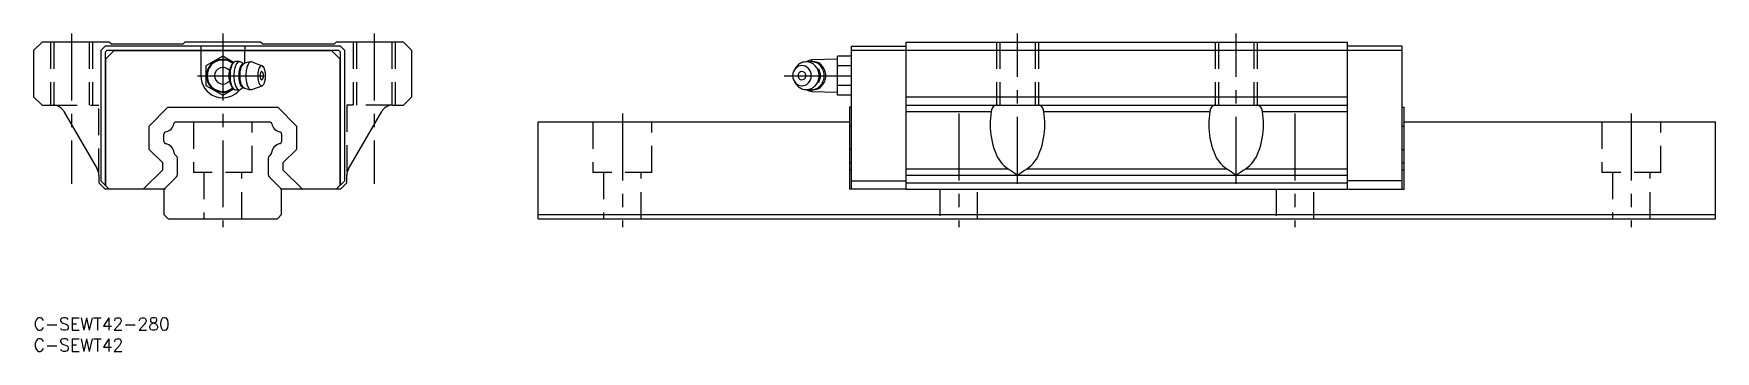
# Model space of a CAD drawing. Extents: x 0 to 400, y -8 to 68.
import ezdxf

# ---------------------------------------------------------------- set-up
doc = ezdxf.new("R2010")
doc.units = 0
doc.header["$LTSCALE"] = 0.5
doc.linetypes.add('CENTER', pattern=[50.8, 31.75, -6.35, 6.35, -6.35])
doc.linetypes.add('DASHED', pattern=[19.05, 12.7, -6.35])
doc.layers.get('0').update_dxf_attribs({"linetype": 'CONTINUOUS'})
doc.layers.add('CENTER', color=1, linetype='CENTER')
doc.styles.get("Standard").update_dxf_attribs({"font": 'txt.shx', "height": 3, "bigfont": 'bigfont.shx'})

# ---------------------------------------------------------------- blocks, each defined once
blk = doc.blocks.new('*U36')
at = {"color": 7, "linetype": 'CONTINUOUS'}
blk.add_text('C-SEWT42-280', height=3, dxfattribs=at).set_placement((0, -3))
blk = doc.blocks.new('*U37')
at = {"color": 7, "linetype": 'CONTINUOUS'}
blk.add_text('C-SEWT42', height=3, dxfattribs=at).set_placement((0, -8))

msp = doc.modelspace()

# ---------------------------------------------------------------- linework, layer by layer
at = {"color": 7, "linetype": 'CONTINUOUS'}
for p, q in [((2, 65.53), (0, 63.53)), ((18, 65.53), (2, 65.53)), ((17, 64.53), (16, 63.53)), ((73, 64.53), (17, 64.53)), ((18.5, 65.03), (18, 65.53)), ((35.5, 65.03), (18.5, 65.03)), ((36, 65.53), (35.5, 65.03)), ((54, 65.53), (36, 65.53)), ((39.75, 64.53), (39.75, 63.53)), ((50.25, 64.53), (50.25, 63.53)), ((54.5, 65.03), (54, 65.53)), ((71.5, 65.03), (54.5, 65.03)), ((72, 65.53), (71.5, 65.03)), ((88, 65.53), (72, 65.53)), ((74, 63.53), (73, 64.53)), ((90, 63.53), (88, 65.53)), ((194.55, 64.53), (207.55, 64.53)), ((194.55, 30.53), (194.55, 64.53)), ((207.55, 65.53), (312.55, 65.53)), ((207.55, 30.53), (207.55, 65.53)), ((312.55, 30.53), (312.55, 65.53)), ((325.55, 64.53), (312.55, 64.53)), ((325.55, 30.53), (325.55, 64.53)), ((0, 63.53), (0, 52.53)), ((16, 63.53), (16, 32.53)), ((17.41, 63.53), (17, 63.11)), ((17, 63.11), (17, 31.53)), ((17.1, 61.43), (19.1, 63.43)), ((17.1, 61.43), (17.1, 31.53)), ((72.59, 63.53), (17.41, 63.53)), ((70.9, 63.43), (19.1, 63.43)), ((39.75, 63.43), (39.75, 57.53)), ((45, 62.15), (41, 59.84)), ((47.55, 60.67), (45, 62.15)), ((47.29, 60.36), (47.52, 60.64)), ((48.93, 60.88), (48.05, 60.88)), ((49.95, 60.33), (49.22, 60.79)), ((49.95, 60.33), (49.85, 60.33)), ((50.25, 60.49), (50.25, 63.43)), ((51.92, 60.8), (54.37, 59.9)), ((70.9, 63.43), (72.9, 61.43)), ((73, 63.11), (72.59, 63.53)), ((72.9, 31.53), (72.9, 61.43)), ((73, 31.53), (73, 63.11)), ((74, 32.53), (74, 63.53)), ((90, 52.53), (90, 63.53)), ((185.34, 60.88), (184.96, 60.88)), ((191.25, 61.43), (185.1, 61.27)), ((185.1, 60.88), (185.1, 61.27)), ((194.55, 62.15), (191.25, 62.15)), ((191.25, 52.91), (191.25, 62.15)), ((325.55, 63.53), (194.55, 63.53)), ((41, 59.84), (41, 55.22)), ((181.34, 59.47), (180.98, 58.94)), ((180.98, 56.11), (181.34, 55.58)), ((194.55, 59.84), (191.25, 59.84)), ((0, 52.53), (2, 50.53)), ((41, 55.22), (45, 52.91)), ((45, 52.91), (47.55, 54.38)), ((47.29, 54.69), (47.52, 54.42)), ((48.05, 54.18), (48.93, 54.18)), ((49.95, 54.73), (49.22, 54.26)), ((49.85, 54.73), (49.95, 54.73)), ((51.92, 54.26), (54.37, 55.15)), ((88, 50.53), (90, 52.53)), ((184.96, 54.18), (185.35, 54.18)), ((185.1, 53.79), (185.1, 54.18)), ((185.1, 53.79), (191.25, 53.63)), ((194.55, 55.22), (191.25, 55.22)), ((194.55, 52.91), (191.25, 52.91)), ((207.55, 52.53), (312.55, 52.53)), ((2, 50.53), (4.61, 50.53)), ((7.21, 49.03), (15.1, 35.36)), ((27.5, 45.57), (31.95, 50.03)), ((31.95, 50.03), (58.05, 50.03)), ((58.05, 50.03), (62.5, 45.57)), ((74.9, 35.36), (82.79, 49.03)), ((85.39, 50.53), (88, 50.53)), ((194.55, 50.03), (194.05, 50.03)), ((194.05, 50.03), (194.05, 30.53)), ((207.55, 50.53), (312.55, 50.53)), ((207.55, 49.03), (227.8, 49.03)), ((229.25, 50.53), (229.19, 50.53)), ((238.84, 50.53), (238.91, 50.53)), ((240.3, 49.03), (279.8, 49.03)), ((281.25, 50.53), (281.19, 50.53)), ((290.84, 50.53), (290.91, 50.53)), ((292.3, 49.03), (312.55, 49.03)), ((325.55, 50.03), (326.05, 50.03)), ((326.05, 30.53), (326.05, 50.03)), ((27.5, 39.98), (27.5, 45.57)), ((33.86, 46.53), (56.14, 46.53)), ((62.5, 45.57), (62.5, 39.98)), ((120.05, 46.53), (194.05, 46.53)), ((120.05, 23.53), (120.05, 46.53)), ((194.55, 45.57), (194.05, 45.57)), ((325.55, 45.57), (326.05, 45.57)), ((326.05, 46.53), (400.05, 46.53)), ((400.05, 23.53), (400.05, 46.53)), ((31, 41.88), (31, 43.67)), ((59, 43.67), (59, 41.88)), ((30.7, 36.78), (27.5, 39.98)), ((30.7, 35.18), (30.7, 36.78)), ((33.99, 38.43), (33.54, 38.89)), ((34.2, 34.02), (34.2, 37.94)), ((55.8, 37.94), (55.8, 34.02)), ((56.46, 38.89), (56.01, 38.43)), ((62.5, 39.98), (59.3, 36.78)), ((59.3, 36.78), (59.3, 35.18)), ((194.55, 39.98), (194.05, 39.98)), ((194.55, 36.78), (194.05, 36.78)), ((325.55, 39.98), (326.05, 39.98)), ((325.55, 36.78), (326.05, 36.78)), ((15.5, 33.86), (15.5, 32.03)), ((15.5, 32.03), (17, 30.53)), ((16, 32.53), (18, 30.53)), ((26.05, 30.53), (30.7, 35.18)), ((31.21, 30.73), (33.99, 33.52)), ((56.01, 33.52), (58.79, 30.73)), ((59.3, 35.18), (63.95, 30.53)), ((72, 30.53), (74, 32.53)), ((73, 30.53), (74.5, 32.03)), ((74.5, 32.03), (74.5, 33.86)), ((194.55, 35.18), (194.05, 35.18)), ((194.55, 32.53), (207.55, 32.53)), ((207.55, 35.36), (231.8, 35.36)), ((207.55, 33.86), (312.55, 33.86)), ((207.55, 32.03), (312.55, 32.03)), ((236.3, 35.36), (283.8, 35.36)), ((288.3, 35.36), (312.55, 35.36)), ((325.55, 32.53), (312.55, 32.53)), ((325.55, 35.18), (326.05, 35.18)), ((31.06, 30.53), (17, 30.53)), ((31, 30.24), (31, 24.53)), ((73, 30.53), (58.94, 30.53)), ((59, 24.53), (59, 30.24)), ((207.5, 30.53), (194.05, 30.53)), ((207.5, 30.53), (207.5, 30.58)), ((207.5, 30.58), (207.55, 30.58)), ((207.55, 30.53), (312.55, 30.53)), ((312.55, 30.58), (312.6, 30.58)), ((312.6, 30.58), (312.6, 30.53)), ((312.6, 30.53), (326.05, 30.53)), ((31, 24.53), (32, 23.53)), ((58, 23.53), (59, 24.53)), ((120.05, 24.53), (400.05, 24.53)), ((32, 23.53), (58, 23.53)), ((120.05, 23.53), (400.05, 23.53))]:
    msp.add_line(p, q, dxfattribs=at)
at = {"color": 3, "linetype": 'DASHED'}
for p, q in [((4, 65.53), (4, 50.53)), ((4.81, 65.53), (4.81, 50.53)), ((13.19, 65.53), (13.19, 50.53)), ((14, 65.53), (14, 50.53)), ((76, 65.53), (76, 50.53)), ((76.81, 65.53), (76.81, 50.53)), ((85.19, 65.53), (85.19, 50.53)), ((86, 65.53), (86, 50.53)), ((229.05, 65.53), (229.05, 50.53)), ((229.86, 65.53), (229.86, 50.53)), ((238.24, 65.53), (238.24, 50.53)), ((239.05, 65.53), (239.05, 50.53)), ((281.05, 65.53), (281.05, 50.53)), ((281.86, 65.53), (281.86, 50.53)), ((290.24, 65.53), (290.24, 50.53)), ((291.05, 65.53), (291.05, 50.53)), ((4, 50.53), (15.5, 50.53)), ((15.5, 33.86), (15.5, 50.53)), ((74.5, 50.53), (74.5, 33.86)), ((85.39, 50.53), (74.5, 50.53)), ((38, 46.53), (38, 34.53)), ((52, 34.53), (52, 46.53)), ((133.05, 46.53), (133.05, 34.53)), ((147.05, 34.53), (147.05, 46.53)), ((373.05, 46.53), (373.05, 34.53)), ((387.05, 34.53), (387.05, 46.53)), ((52, 34.53), (38, 34.53)), ((40.5, 34.53), (40.5, 23.53)), ((49.5, 23.53), (49.5, 34.53)), ((147.05, 34.53), (133.05, 34.53)), ((135.55, 34.53), (135.55, 23.53)), ((144.55, 23.53), (144.55, 34.53)), ((387.05, 34.53), (373.05, 34.53)), ((375.55, 34.53), (375.55, 23.53)), ((384.55, 23.53), (384.55, 34.53)), ((215.55, 30.53), (215.55, 23.53)), ((224.55, 23.53), (224.55, 30.53)), ((295.55, 30.53), (295.55, 23.53)), ((304.55, 23.53), (304.55, 30.53))]:
    msp.add_line(p, q, dxfattribs=at)
at = {"color": 7, "linetype": 'CONTINUOUS'}
for centre, radius, start, end in [((45, 57.53), 3.9, 50.9718, 309.0282), ((45, 57.53), 3.74, 51.0329, 308.9671), ((48.88, 59), 2.09, 139.5538, 157.3697), ((49.24, 59.15), 2.27, 139.598, 160.8002), ((48.04, 60.2), 0.68, 89.8146, 141.4349), ((50.82, 58.81), 3, 146.419, 163.9372), ((49.1, 59.99), 0.918, 109.5055, 148.4502), ((48.93, 60.32), 0.551, 57.5252, 104.1804), ((50.89, 58.88), 1.9, 139.598, 160.8002), ((49.89, 59.76), 0.569, 93.4944, 141.4349), ((50.57, 59.26), 1.24, 128.03, 154.984), ((51.69, 57.53), 3.29, 89.1369, 124.9824), ((54.5, 58.43), 3.92, 152.982, 167.0658), ((52.25, 59.62), 1.38, 126.0403, 154.4616), ((51.74, 60.31), 0.519, 70.0924, 125.2235), ((183.96, 57.72), 3.16, 123.7997, 146.1384), ((183.82, 57.92), 2.91, 100.3514, 123.7661), ((183.8, 58), 2.82, 76.348, 100.2493), ((185.15, 59.27), 2, 91.5, 128.7532), ((184.96, 57.93), 2.94, 80.5353, 103.929), ((183.77, 57.89), 2.94, 52.9859, 76.2524), ((185.34, 57.94), 2.94, 53.8898, 89.8488), ((184.95, 57.93), 2.95, 57.3307, 80.285), ((183.61, 57.69), 3.2, 30.981, 52.964), ((184.82, 57.73), 3.19, 35.5149, 57.2955), ((185.16, 57.7), 3.23, 31.5185, 53.9499), ((45, 57.53), 5.25, 180, 320.5885), ((45, 57.53), 1.98, 38.259, 321.741), ((50.49, 57.53), 4.12, 162.6982, 197.3018), ((54.42, 56.41), 8.2, 155.5597, 163.4295), ((54.42, 58.64), 8.2, 196.5705, 204.4403), ((55.4, 57.53), 8.68, 175.683, 184.317), ((53.25, 57.74), 6.52, 160.718, 176.1614), ((53.25, 57.31), 6.52, 183.8386, 199.282), ((56.22, 57.53), 8.58, 173.5184, 186.4816), ((54.01, 57.81), 6.35, 163.1981, 173.801), ((54.01, 57.24), 6.35, 186.199, 196.8019), ((56.04, 57.53), 7.26, 175.683, 184.317), ((53.78, 57.8), 4.99, 160.0114, 176.868), ((53.78, 57.25), 4.99, 183.132, 199.9886), ((56.27, 57.53), 7.26, 175.8885, 184.1115), ((55.07, 57.64), 6.05, 166.8119, 176.1003), ((55.07, 57.42), 6.05, 183.8997, 193.1881), ((52.5, 58.26), 3.41, 153.6234, 167.265), ((52.5, 56.79), 3.41, 192.735, 206.3766), ((59.04, 57.53), 8.56, 175.825, 184.175), ((57.58, 57.66), 7.09, 166.5793, 176.0477), ((57.58, 57.39), 7.09, 183.9523, 193.4207), ((59.54, 57.53), 6.22, 175.683, 184.317), ((58.41, 57.63), 5.09, 166.0541, 175.9315), ((58.41, 57.42), 5.09, 184.0685, 193.9459), ((56.1, 58.24), 2.69, 151.4947, 166.6232), ((56.1, 56.82), 2.69, 193.3768, 208.5053), ((54.52, 59.12), 0.885, 121.2698, 153.2617), ((56.42, 57.53), 2.56, 173.7782, 186.2218), ((55.8, 57.6), 1.94, 164.0092, 174.023), ((55.8, 57.45), 1.94, 185.977, 195.9908), ((54.88, 57.88), 0.977, 148.743, 164.6112), ((54.88, 57.18), 0.977, 195.3888, 211.257), ((54.32, 58.23), 0.321, 116.9113, 150.4592), ((54.32, 56.83), 0.321, 209.5408, 243.0887), ((54.24, 59.56), 0.371, 61.134, 118.866), ((54.24, 58.37), 0.155, 58.6993, 113.8023), ((54.24, 56.68), 0.155, 246.1977, 301.3007), ((53.4, 57.53), 1.34, 313.2338, 46.7662), ((53.96, 59.12), 0.885, 26.7383, 58.7302), ((52.38, 58.24), 2.69, 13.3768, 28.5053), ((52.38, 56.82), 2.69, 331.4947, 346.6232), ((50.06, 57.63), 5.09, 4.0685, 13.9459), ((50.06, 57.42), 5.09, 346.0541, 355.9315), ((48.94, 57.53), 6.22, 355.683, 4.317), ((183.08, 57.53), 2.53, 134.7224, 225.2776), ((182.76, 57.83), 2.09, 45.5005, 134.4995), ((182.9, 57.53), 1.06, 134.7224, 225.2776), ((182.76, 57.65), 0.872, 45.5005, 134.4995), ((182.76, 57.4), 0.872, 225.5005, 314.4995), ((182.63, 57.53), 1.06, 314.7224, 45.2776), ((182.45, 57.53), 2.53, 314.7224, 45.2776), ((183.39, 57.55), 3.46, 10.1721, 31.0278), ((183.39, 57.5), 3.46, 329.0534, 349.9059), ((184.19, 57.53), 2.98, 327.435, 32.5652), ((183.29, 57.53), 3.55, 349.7879, 10.29), ((184.59, 57.57), 3.46, 14.9361, 35.548), ((184.59, 57.48), 3.46, 324.452, 345.0638), ((184.93, 57.55), 3.51, 10.3156, 31.5664), ((184.93, 57.5), 3.51, 328.4336, 349.6844), ((184.45, 57.53), 3.61, 344.994, 15.006), ((184.82, 57.53), 3.62, 349.6015, 10.3985), ((48.88, 56.05), 2.09, 202.6303, 220.4462), ((49.24, 55.91), 2.27, 199.1998, 220.402), ((48.04, 54.86), 0.68, 218.5651, 270.1854), ((50.82, 56.24), 3, 196.0628, 213.581), ((49.1, 55.06), 0.918, 211.5498, 250.4945), ((48.93, 54.73), 0.551, 255.8196, 302.4748), ((50.89, 56.17), 1.9, 199.1998, 220.402), ((49.89, 55.29), 0.569, 218.5651, 266.5056), ((50.57, 55.8), 1.24, 205.016, 231.97), ((51.69, 57.52), 3.29, 235.0186, 270.862), ((54.5, 56.62), 3.92, 192.9342, 207.018), ((52.25, 55.44), 1.38, 205.5384, 233.9597), ((51.74, 54.75), 0.519, 234.7765, 289.9076), ((54.52, 55.93), 0.885, 206.7383, 238.7302), ((54.24, 55.5), 0.371, 241.134, 298.866), ((53.96, 55.93), 0.885, 301.2698, 333.2617), ((182.76, 57.22), 2.09, 225.5005, 314.4995), ((183.96, 57.34), 3.15, 213.8629, 236.2875), ((183.82, 57.13), 2.91, 236.3214, 259.7399), ((183.8, 57.05), 2.82, 259.8421, 283.7431), ((185.15, 55.79), 2, 231.2468, 268.5), ((184.96, 57.12), 2.94, 256.0709, 279.4649), ((183.77, 57.16), 2.94, 283.8385, 307.1008), ((185.34, 57.12), 2.94, 270.1167, 306.1107), ((184.95, 57.12), 2.95, 279.715, 302.6693), ((183.61, 57.37), 3.2, 307.1224, 329.1003), ((184.82, 57.32), 3.19, 302.7045, 324.4851), ((185.16, 57.36), 3.23, 306.0501, 328.4815), ((4.61, 47.53), 3, 30, 90), ((85.39, 47.53), 3, 90, 150), ((246.61, 45.93), 19.06, 170.6627, 180.0457), ((230.66, 48.63), 2.89, 155.6269, 172.028), ((229.09, 49.36), 1.15, 100.9171, 156.4877), ((229.23, 48.67), 1.86, 91.4174, 101.282), ((238.86, 48.67), 1.86, 78.718, 88.5826), ((239.01, 49.36), 1.15, 23.5123, 79.0829), ((237.43, 48.63), 2.89, 7.972, 24.3731), ((221.49, 45.93), 19.06, 359.9543, 9.3373), ((298.61, 45.93), 19.06, 170.6627, 180.0457), ((282.66, 48.63), 2.89, 155.6269, 172.028), ((281.09, 49.36), 1.15, 100.9171, 156.4877), ((281.23, 48.67), 1.86, 91.4174, 101.282), ((290.86, 48.67), 1.86, 78.718, 88.5826), ((291.01, 49.36), 1.15, 23.5123, 79.0829), ((289.43, 48.63), 2.89, 7.972, 24.3731), ((273.49, 45.93), 19.06, 359.9543, 9.3373), ((31.5, 43.67), 0.5, 100.6551, 180), ((30.95, 46.58), 2.45, 280.6551, 349.2659), ((33.86, 46.03), 0.5, 90, 169.2659), ((56.14, 46.03), 0.5, 10.7341, 90), ((59.05, 46.58), 2.45, 190.7341, 259.3449), ((58.5, 43.67), 0.5, 0, 79.3449), ((245.38, 45.83), 17.84, 179.7112, 200.8447), ((222.71, 45.83), 17.84, 339.1553, 0.2888), ((297.38, 45.83), 17.84, 179.7112, 200.8447), ((274.71, 45.83), 17.84, 339.1553, 0.2888), ((31.5, 41.88), 0.5, 180, 259.3449), ((30.95, 38.98), 2.45, 5.1491, 79.3449), ((59.05, 38.98), 2.45, 100.6551, 174.8509), ((58.5, 41.88), 0.5, 280.6551, 0), ((33.9, 39.24), 0.5, 185.1491, 225), ((33.5, 37.94), 0.7, 0, 45), ((56.5, 37.94), 0.7, 135, 180), ((56.1, 39.24), 0.5, 315, 354.8509), ((236.69, 42.22), 8.43, 198.9819, 234.5563), ((231.41, 42.22), 8.43, 305.4437, 341.0181), ((288.69, 42.22), 8.43, 198.9819, 234.5563), ((283.41, 42.22), 8.43, 305.4437, 341.0181), ((12.5, 33.86), 3, 0, 30), ((33.5, 34.02), 0.7, 315, 0), ((56.5, 34.02), 0.7, 180, 225), ((77.5, 33.86), 3, 150, 180), ((177.1, -49.13), 100.64, 55.5426, 57.0823), ((290.99, -49.13), 100.64, 122.9177, 124.4574), ((229.1, -49.13), 100.64, 55.5426, 57.0823), ((342.99, -49.13), 100.64, 122.9177, 124.4574), ((31.7, 30.24), 0.7, 135, 180), ((58.3, 30.24), 0.7, 0, 45)]:
    msp.add_arc(centre, radius, start, end, dxfattribs=at)
at = {"layer": 'CENTER', "color": 1, "linetype": 'CENTER'}
for p, q in [((9, 67.53), (9, 31.86)), ((45, 67.53), (45, 21.53)), ((81, 67.53), (81, 31.86)), ((234.05, 31.86), (234.05, 67.53)), ((286.05, 31.86), (286.05, 67.53)), ((39, 57.53), (57.16, 57.53)), ((178.55, 57.53), (196.55, 57.53)), ((140.05, 48.53), (140.05, 21.53)), ((220.05, 48.53), (220.05, 21.53)), ((300.05, 48.53), (300.05, 21.53)), ((380.05, 48.53), (380.05, 21.53))]:
    msp.add_line(p, q, dxfattribs=at)

# ---------------------------------------------------------------- block references
at = {"color": 7, "linetype": 'CONTINUOUS'}
for name in ['*U36', '*U37']:
    msp.add_blockref(name, (0, 0), dxfattribs=at)

doc.saveas('drawing.dxf')
